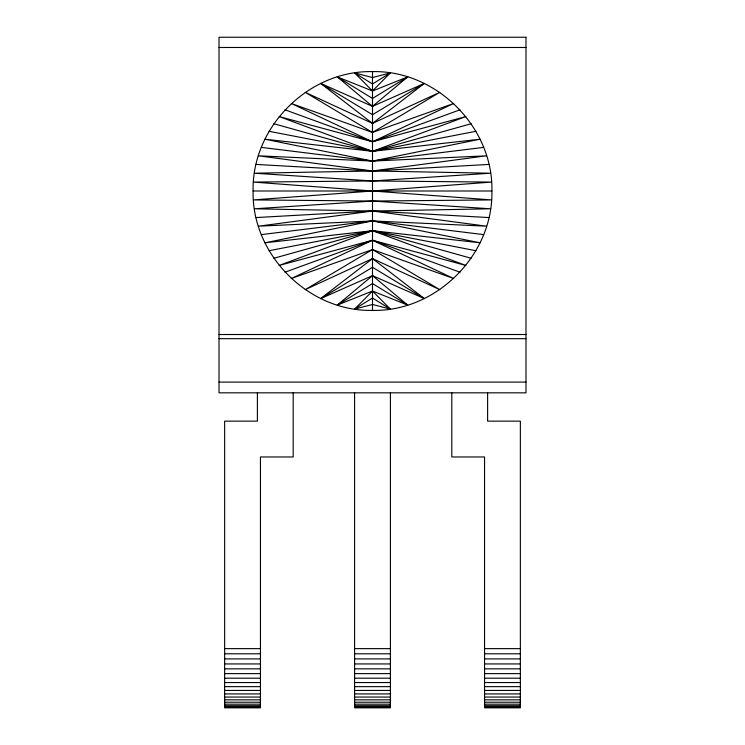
<?xml version="1.0" encoding="UTF-8"?>
<svg xmlns="http://www.w3.org/2000/svg" width="745" height="745" viewBox="0 0 745 745"><rect width="100%" height="100%" fill="white"/><g stroke="black" fill="none" stroke-linecap="round" stroke-linejoin="round"><path stroke-width="1.12" d="M253.104 190.999C251.633 127.218 308.598 70.207 372.5 71.613C436.402 70.207 493.367 127.218 491.896 190.999C493.367 254.79 436.402 311.801 372.5 310.395C308.598 311.801 251.633 254.79 253.104 190.999L491.896 190.999M256.103 164.431L372.5 170.968L486.587 155.807L372.5 161.069L264.931 139.203L372.5 151.319L465.849 116.565L372.5 141.764L291.295 103.481L372.5 132.442L439.755 92.352L372.5 123.409L320.695 83.431L372.5 106.367L407.692 76.912L372.5 90.974L354.704 72.945L372.5 77.527L390.296 72.945L372.5 90.974L337.308 76.912L372.5 106.367L424.305 83.431L372.5 123.409L305.245 92.352L372.5 132.442L453.705 103.481L372.5 141.764L279.151 116.565L372.5 151.319L480.069 139.203L372.5 161.069L258.413 155.807L372.5 170.968L490.564 173.213L372.5 180.96L253.44 182.078L491.56 199.921L372.5 201.048L253.44 199.921L491.56 182.078L372.5 180.96L254.436 173.213L372.5 170.968L488.897 164.431M488.897 217.568L372.5 211.04L258.413 226.191L372.5 220.939L480.069 242.805L372.5 230.689L279.151 265.444L372.5 240.244L453.705 278.528L372.5 249.566L305.245 289.647L372.5 258.599L424.305 298.568L372.5 275.641L337.308 305.087L372.5 291.034L390.296 309.063L372.5 304.481L354.704 309.063L372.5 291.034L407.692 305.087L372.5 275.641L320.695 298.568L372.5 258.599L439.755 289.647L372.5 249.566L291.295 278.528L372.5 240.244L465.849 265.444L372.5 230.689L264.931 242.805L372.5 220.939L486.587 226.191L372.5 211.04L254.436 208.796L372.5 201.048L490.564 208.796L372.5 211.04L256.103 217.568M390.296 72.945L372.5 83.989L354.704 72.945M354.704 309.063L372.5 298.019L390.296 309.063M407.692 76.912L372.5 98.442L337.308 76.912M337.308 305.087L372.5 283.556L407.692 305.087M424.305 83.431L372.5 114.702L320.695 83.431M320.695 298.568L372.5 267.306L424.305 298.568M460.019 109.794L372.5 141.764L284.981 109.794M284.981 272.214L372.5 240.244L460.019 272.214M471.147 123.745L372.5 151.319L269.103 131.306M273.853 258.264L372.5 230.689L475.897 250.702M475.897 131.306L372.5 151.319L273.853 123.745M269.103 250.702L372.5 230.689L471.147 258.264M483.635 147.38L372.5 161.069L261.365 147.38M261.365 234.619L372.5 220.939L483.635 234.619M219.011 47.484L525.989 47.484M219.011 334.514L525.989 334.514M219.011 338.677L525.989 338.677M219.011 382.083L525.989 382.083M224.645 648.634L260.452 648.634M354.592 648.634L390.408 648.634M484.548 648.634L520.355 648.634M224.645 653.793L260.452 653.793M354.592 653.793L390.408 653.793M484.548 653.793L520.355 653.793M224.645 658.906L260.452 658.906M354.592 658.906L390.408 658.906M484.548 658.906L520.355 658.906M224.645 663.935L260.452 663.935M354.592 663.935L390.408 663.935M484.548 663.935L520.355 663.935M224.645 668.852L260.452 668.852M354.592 668.852L390.408 668.852M484.548 668.852L520.355 668.852M224.645 673.62L260.452 673.62M354.592 673.62L390.408 673.62M484.548 673.62L520.355 673.62M224.645 678.192L260.452 678.192M354.592 678.192L390.408 678.192M484.548 678.192L520.355 678.192M224.645 682.541L260.452 682.541M354.592 682.541L390.408 682.541M484.548 682.541L520.355 682.541M224.645 686.639L260.452 686.639M354.592 686.639L390.408 686.639M484.548 686.639L520.355 686.639M224.645 690.438L260.452 690.438M354.592 690.438L390.408 690.438M484.548 690.438L520.355 690.438M224.645 693.921L260.452 693.921M354.592 693.921L390.408 693.921M484.548 693.921L520.355 693.921M224.645 697.059L260.452 697.059M354.592 697.059L390.408 697.059M484.548 697.059L520.355 697.059M224.645 699.834L260.452 699.834M354.592 699.834L390.408 699.834M484.548 699.834L520.355 699.834M224.645 702.209L260.452 702.209M354.592 702.209L390.408 702.209M484.548 702.209L520.355 702.209M224.645 704.183L260.452 704.183M354.592 704.183L390.408 704.183M484.548 704.183L520.355 704.183M224.645 705.739L260.452 705.739M354.592 705.739L390.408 705.739M484.548 705.739L520.355 705.739M224.645 706.856L260.452 706.856M354.592 706.856L390.408 706.856M484.548 706.856L520.355 706.856M224.645 707.527L260.452 707.527M354.592 707.527L390.408 707.527M484.548 707.527L520.355 707.527M487.612 392.829L487.612 421.149L520.355 421.149L520.355 707.75L484.548 707.75L484.548 456.964L451.805 456.964L451.805 392.829M390.408 392.829L390.408 707.75L354.592 707.75L354.592 392.829M372.5 71.613L372.5 310.395M293.195 392.829L293.195 456.964L260.452 456.964L260.452 707.75L224.645 707.75L224.645 421.149L257.388 421.149L257.388 392.829M525.989 37.25L219.011 37.25L219.011 392.829L525.989 392.829L525.989 37.25"/></g></svg>
